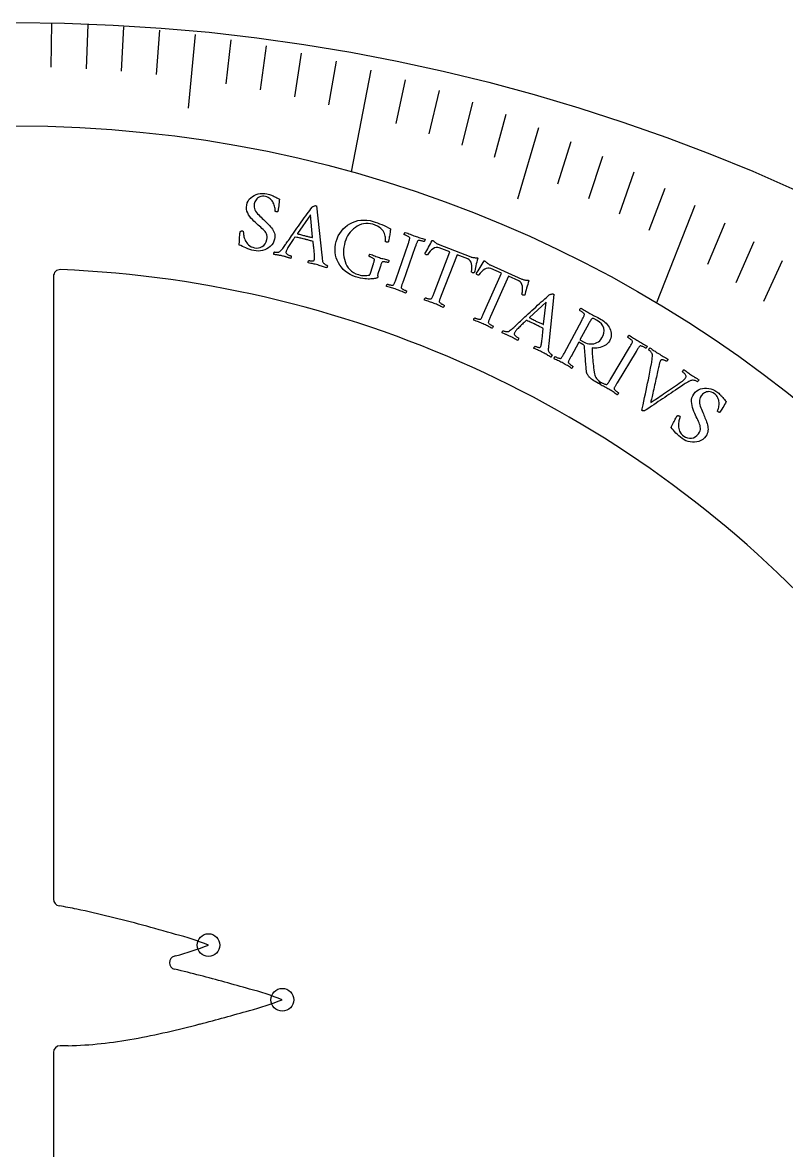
# Model space of a CAD drawing. Header units: millimetres. Extents: x -70 to 70, y -70 to 70.
# Drawn here: x 0.26 to 28.57, y 28.38 to 70.2 of the extents above; entities that cross this region are included whole.
import ezdxf

# ---------------------------------------------------------------- set-up
doc = ezdxf.new("R2010")
doc.units = ezdxf.units.MM
for name, color, linetype in [('CUT_INNER', 6, 'Continuous'), ('CUT_OUTER', 1, 'Continuous'), ('ENGRAVE', 7, 'Continuous'), ('ENGRAVE_FINE', 8, 'Continuous'), ('TEXT', 5, 'Continuous')]:
    doc.layers.add(name, color=color, linetype=linetype)

msp = doc.modelspace()

# ---------------------------------------------------------------- linework, layer by layer
at = {"layer": 'CUT_INNER'}
for points in [[(1.404, 60.79), (1.404, 37.692)], [(5.93, 35.593), (5.885, 35.58)], [(1.949, 32.258), (1.654, 32.257)], [(1.404, 32.007), (1.404, 23.491)]]:
    msp.add_lwpolyline(points, dxfattribs=at)
for centre, radius, start, end in [((1.654, 60.79), 0.25, 87.7148, 180), ((0, 20.061), 41.013, 356.6386, 87.6754), ((1.654, 37.692), 0.25, 180, 260.8143), ((-0.3, 25.552), 12.046, 77.686, 80.8571), ((-4.22, 5.871), 32.112, 76.1098, 78.3425), ((-9.865, -17.014), 55.684, 74.8281, 76.1238), ((-18.933, -50.757), 90.624, 74.07607, 74.87825), ((3.231, 26.052), 10.684, 68.4805, 75.3637), ((3.228, 45.939), 10.693, 284.6335, 291.5181), ((5.953, 35.34), 0.25, 105.7229, 256.6705), ((-1.32, 3.91), 32.01, 75.2367, 76.9729), ((-14.758, -47.678), 85.319, 74.06357, 75.33855), ((5.968, 24.025), 10.684, 68.4805, 75.3637), ((5.965, 43.912), 10.693, 284.6335, 291.5181), ((-13.504, 111.021), 80.566, 284.62272, 285.97299), ((-3.619, 73.1), 41.377, 282.8928, 284.6341), ((-0.162, 57.982), 25.869, 280.1397, 282.9009), ((1.654, 32.007), 0.25, 90.0443, 180), ((1.58, 46.757), 14.504, 271.4612, 276.2985), ((1.144, 50.681), 18.452, 276.3069, 280.1398)]:
    msp.add_arc(centre, radius, start, end, dxfattribs=at)
at = {"layer": 'CUT_OUTER'}
msp.add_circle((0, 0), 70.2, dxfattribs=at)
at = {"layer": 'ENGRAVE'}
for points in [[(13.168, 68.44), (12.441, 64.665)], [(25.185, 63.416), (23.753, 59.811)]]:
    msp.add_lwpolyline(points, dxfattribs=at)
for centre, radius in [((0, 20.06), 46.307), ((7.151, 35.991), 0.421), ((9.888, 33.964), 0.421)]:
    msp.add_circle(centre, radius, dxfattribs=at)
at = {"layer": 'ENGRAVE_FINE'}
for points in [[(1.337, 70.182), (1.305, 68.54)], [(2.672, 70.129), (2.61, 68.487)], [(4.005, 70.04), (3.911, 68.399)], [(5.335, 69.915), (5.21, 68.277)], [(6.659, 69.756), (6.399, 67.028)], [(7.978, 69.561), (7.79, 67.928)], [(9.289, 69.332), (9.07, 67.702)], [(10.592, 69.069), (10.342, 67.442)], [(11.885, 68.771), (11.604, 67.148)], [(14.439, 68.076), (14.097, 66.463)], [(15.697, 67.68), (15.324, 66.073)], [(16.941, 67.251), (16.538, 65.65)], [(18.171, 66.792), (17.737, 65.198)], [(19.384, 66.301), (18.611, 63.656)], [(20.581, 65.781), (20.087, 64.202)], [(21.761, 65.232), (21.237, 63.66)], [(22.922, 64.654), (22.368, 63.091)], [(24.063, 64.048), (23.48, 62.495)], [(26.286, 62.758), (25.643, 61.223)], [(27.365, 62.074), (26.693, 60.55)], [(28.422, 61.366), (27.721, 59.853)]]:
    msp.add_lwpolyline(points, dxfattribs=at)
at = {"layer": 'TEXT'}
for points in [[(9.314, 63.848), (9.363, 63.837), (9.407, 63.825), (9.447, 63.813), (9.482, 63.8), (9.514, 63.786), (9.547, 63.772), (9.581, 63.756), (9.614, 63.739), (9.649, 63.721), (9.689, 63.701), (9.733, 63.679), (9.78, 63.655), (9.776, 63.592), (9.77, 63.528), (9.764, 63.463), (9.755, 63.398), (9.747, 63.336), (9.739, 63.283), (9.732, 63.238), (9.727, 63.202), (9.725, 63.194), (9.719, 63.188), (9.711, 63.185), (9.698, 63.183), (9.685, 63.182), (9.673, 63.182), (9.663, 63.183), (9.654, 63.184), (9.643, 63.188), (9.634, 63.192), (9.627, 63.198), (9.621, 63.205), (9.623, 63.236), (9.622, 63.27), (9.618, 63.307), (9.612, 63.348), (9.602, 63.39), (9.589, 63.431), (9.573, 63.473), (9.554, 63.515), (9.531, 63.555), (9.505, 63.593), (9.475, 63.628), (9.441, 63.661), (9.404, 63.691), (9.363, 63.715), (9.317, 63.734), (9.268, 63.747), (9.205, 63.757), (9.147, 63.758), (9.095, 63.752), (9.049, 63.736), (9.007, 63.715), (8.971, 63.689), (8.939, 63.659), (8.912, 63.624), (8.889, 63.587), (8.871, 63.55), (8.857, 63.512), (8.847, 63.474), (8.839, 63.413), (8.841, 63.356), (8.851, 63.302), (8.872, 63.252), (8.899, 63.204), (8.931, 63.158), (8.968, 63.113), (9.011, 63.069), (9.055, 63.026), (9.1, 62.983), (9.144, 62.939), (9.189, 62.895), (9.223, 62.861), (9.26, 62.827), (9.298, 62.79), (9.337, 62.752), (9.377, 62.712), (9.416, 62.671), (9.453, 62.629), (9.489, 62.584), (9.523, 62.539), (9.551, 62.491), (9.575, 62.442), (9.594, 62.392), (9.607, 62.339), (9.613, 62.285), (9.611, 62.23), (9.602, 62.173), (9.577, 62.093), (9.542, 62.02), (9.497, 61.954), (9.441, 61.897), (9.377, 61.847), (9.308, 61.806), (9.235, 61.773), (9.156, 61.749), (9.075, 61.734), (8.993, 61.728), (8.912, 61.731), (8.83, 61.744), (8.754, 61.762), (8.68, 61.785), (8.608, 61.811), (8.539, 61.841), (8.472, 61.872), (8.409, 61.901), (8.349, 61.927), (8.293, 61.951), (8.293, 62), (8.294, 62.051), (8.296, 62.103), (8.299, 62.156), (8.302, 62.209), (8.306, 62.258), (8.309, 62.304), (8.313, 62.347), (8.317, 62.384), (8.32, 62.413), (8.322, 62.434), (8.325, 62.448), (8.334, 62.454), (8.345, 62.459), (8.356, 62.464), (8.367, 62.468), (8.378, 62.471), (8.39, 62.472), (8.401, 62.472), (8.412, 62.471), (8.425, 62.466), (8.434, 62.459), (8.44, 62.448), (8.442, 62.435), (8.443, 62.409), (8.446, 62.378), (8.451, 62.343), (8.457, 62.303), (8.466, 62.26), (8.479, 62.216), (8.495, 62.17), (8.514, 62.123), (8.537, 62.077), (8.566, 62.033), (8.599, 61.992), (8.638, 61.953), (8.682, 61.918), (8.734, 61.889), (8.793, 61.866), (8.859, 61.848), (8.932, 61.839), (9.003, 61.844), (9.072, 61.862), (9.139, 61.893), (9.2, 61.938), (9.249, 61.996), (9.287, 62.067), (9.313, 62.151), (9.323, 62.214), (9.324, 62.271), (9.316, 62.323), (9.299, 62.369), (9.275, 62.411), (9.246, 62.452), (9.212, 62.492), (9.173, 62.53), (9.13, 62.568), (9.086, 62.607), (9.04, 62.647), (8.993, 62.689), (8.94, 62.738), (8.887, 62.788), (8.833, 62.841), (8.778, 62.895), (8.726, 62.952), (8.679, 63.012), (8.638, 63.074), (8.603, 63.139), (8.576, 63.208), (8.562, 63.279), (8.559, 63.353), (8.569, 63.43), (8.59, 63.509), (8.622, 63.581), (8.664, 63.645), (8.717, 63.702), (8.777, 63.751), (8.843, 63.791), (8.915, 63.822), (8.992, 63.845), (9.072, 63.859), (9.152, 63.864), (9.233, 63.861), (9.314, 63.848)], [(10.006, 61.968), (10.009, 61.973), (10.018, 61.986), (10.034, 62.008), (10.055, 62.039), (10.082, 62.078), (10.112, 62.122), (10.148, 62.173), (10.187, 62.231), (10.23, 62.293), (10.276, 62.359), (10.325, 62.428), (10.376, 62.5), (10.429, 62.574), (10.483, 62.649), (10.537, 62.726), (10.592, 62.803), (10.647, 62.881), (10.701, 62.956), (10.754, 63.03), (10.806, 63.102), (10.857, 63.171), (10.904, 63.236), (10.948, 63.297), (10.99, 63.353), (11.001, 63.364), (11.017, 63.374), (11.037, 63.385), (11.061, 63.395), (11.086, 63.404), (11.106, 63.409), (11.123, 63.411), (11.137, 63.41), (11.14, 63.409), (11.142, 63.408), (11.144, 63.407), (11.145, 63.406), (11.145, 63.405), (11.147, 63.403), (11.149, 63.401), (11.152, 63.399), (11.352, 61.58), (11.361, 61.49), (11.367, 61.423), (11.372, 61.379), (11.375, 61.357), (11.38, 61.337), (11.389, 61.318), (11.402, 61.299), (11.419, 61.28), (11.439, 61.262), (11.458, 61.246), (11.479, 61.231), (11.499, 61.218), (11.519, 61.208), (11.534, 61.2), (11.546, 61.194), (11.554, 61.191), (11.557, 61.181), (11.557, 61.169), (11.555, 61.155), (11.55, 61.14), (11.544, 61.126), (11.539, 61.114), (11.535, 61.107), (11.532, 61.102), (11.489, 61.118), (11.449, 61.132), (11.41, 61.146), (11.374, 61.158), (11.337, 61.171), (11.296, 61.184), (11.252, 61.197), (11.204, 61.21), (11.153, 61.224), (11.107, 61.235), (11.065, 61.245), (11.027, 61.253), (10.989, 61.26), (10.947, 61.269), (10.9, 61.278), (10.848, 61.288), (10.845, 61.297), (10.844, 61.308), (10.845, 61.321), (10.849, 61.336), (10.854, 61.35), (10.86, 61.361), (10.867, 61.37), (10.874, 61.376), (10.891, 61.373), (10.911, 61.37), (10.936, 61.367), (10.965, 61.364), (10.994, 61.363), (11.018, 61.364), (11.038, 61.367), (11.054, 61.373), (11.062, 61.379), (11.068, 61.387), (11.074, 61.399), (11.078, 61.413), (11.082, 61.431), (11.084, 61.453), (11.084, 61.481), (11.084, 61.515), (11.082, 61.553), (11.08, 61.594), (11.077, 61.637), (11.073, 61.682), (11.068, 61.729), (11.064, 61.775), (11.059, 61.82), (11.054, 61.865), (11.049, 61.907), (11.044, 61.946), (11.04, 61.981), (11.037, 62.012), (11.034, 62.037), (11.031, 62.055), (11.03, 62.066), (11.03, 62.069), (11.029, 62.07), (11.028, 62.071), (11.027, 62.074), (11.025, 62.077), (11.023, 62.081), (11.02, 62.084), (11.017, 62.086), (11.014, 62.087), (10.989, 62.095), (10.961, 62.103), (10.931, 62.112), (10.897, 62.121), (10.863, 62.13), (10.829, 62.138), (10.797, 62.146), (10.767, 62.154), (10.759, 62.156), (10.751, 62.158), (10.743, 62.16), (10.735, 62.162), (10.727, 62.164), (10.72, 62.166), (10.713, 62.168), (10.706, 62.17), (10.66, 62.181), (10.618, 62.192), (10.579, 62.201), (10.543, 62.209), (10.507, 62.217), (10.466, 62.225), (10.42, 62.234), (10.369, 62.244), (10.367, 62.244), (10.365, 62.244), (10.362, 62.243), (10.358, 62.241), (10.355, 62.24), (10.353, 62.239), (10.351, 62.238), (10.351, 62.238), (10.348, 62.235), (10.341, 62.224), (10.329, 62.206), (10.311, 62.181), (10.291, 62.15), (10.268, 62.117), (10.244, 62.082), (10.217, 62.044), (10.191, 62.005), (10.165, 61.967), (10.142, 61.93), (10.119, 61.894), (10.097, 61.859), (10.078, 61.827), (10.063, 61.797), (10.05, 61.769), (10.041, 61.745), (10.033, 61.722), (10.027, 61.703), (10.022, 61.685), (10.021, 61.668), (10.027, 61.651), (10.039, 61.634), (10.057, 61.618), (10.079, 61.603), (10.103, 61.589), (10.126, 61.577), (10.151, 61.567), (10.174, 61.558), (10.192, 61.551), (10.205, 61.547), (10.214, 61.544), (10.216, 61.539), (10.216, 61.53), (10.216, 61.518), (10.213, 61.502), (10.211, 61.487), (10.207, 61.473), (10.203, 61.462), (10.198, 61.454), (10.17, 61.463), (10.144, 61.471), (10.12, 61.478), (10.098, 61.485), (10.077, 61.492), (10.057, 61.499), (10.036, 61.505), (10.015, 61.512), (9.992, 61.519), (9.967, 61.526), (9.937, 61.534), (9.905, 61.542), (9.871, 61.55), (9.841, 61.556), (9.813, 61.562), (9.788, 61.566), (9.764, 61.57), (9.74, 61.574), (9.716, 61.578), (9.692, 61.582), (9.666, 61.587), (9.638, 61.591), (9.606, 61.597), (9.571, 61.603), (9.569, 61.609), (9.569, 61.618), (9.571, 61.63), (9.574, 61.645), (9.578, 61.66), (9.582, 61.673), (9.587, 61.684), (9.592, 61.693), (9.608, 61.69), (9.631, 61.688), (9.658, 61.686), (9.691, 61.685), (9.724, 61.686), (9.752, 61.69), (9.774, 61.698), (9.792, 61.71), (9.822, 61.736), (9.85, 61.764), (9.878, 61.794), (9.904, 61.826), (9.929, 61.86), (9.955, 61.895), (9.981, 61.931), (10.006, 61.968)], [(10.927, 63.065), (10.451, 62.382), (10.451, 62.382), (10.451, 62.38), (10.451, 62.378), (10.451, 62.375), (10.451, 62.372), (10.451, 62.37), (10.453, 62.368), (10.454, 62.368), (10.486, 62.358), (10.52, 62.348), (10.558, 62.338), (10.598, 62.327), (10.638, 62.316), (10.674, 62.306), (10.706, 62.298), (10.734, 62.291), (10.77, 62.282), (10.804, 62.274), (10.836, 62.267), (10.867, 62.26), (10.898, 62.254), (10.93, 62.247), (10.963, 62.24), (10.998, 62.233), (11.001, 62.233), (11.003, 62.234), (11.006, 62.236), (11.008, 62.239), (11.009, 62.242), (11.011, 62.245), (11.011, 62.246), (11.011, 62.246)], [(13.241, 61.182), (13.242, 61.186), (13.244, 61.191), (13.245, 61.196), (13.247, 61.2), (13.248, 61.205), (13.25, 61.21), (13.251, 61.214), (13.253, 61.219), (13.262, 61.248), (13.27, 61.276), (13.278, 61.302), (13.286, 61.327), (13.292, 61.35), (13.296, 61.372), (13.299, 61.392), (13.3, 61.41), (13.299, 61.42), (13.292, 61.431), (13.279, 61.443), (13.261, 61.455), (13.24, 61.467), (13.218, 61.479), (13.195, 61.49), (13.172, 61.501), (13.15, 61.51), (13.132, 61.517), (13.117, 61.523), (13.106, 61.527), (13.104, 61.535), (13.104, 61.546), (13.106, 61.559), (13.109, 61.574), (13.114, 61.588), (13.12, 61.6), (13.126, 61.608), (13.134, 61.614), (13.18, 61.597), (13.225, 61.581), (13.27, 61.564), (13.313, 61.547), (13.356, 61.53), (13.399, 61.514), (13.443, 61.498), (13.487, 61.484), (13.531, 61.469), (13.575, 61.456), (13.618, 61.445), (13.659, 61.434), (13.701, 61.423), (13.744, 61.412), (13.789, 61.399), (13.836, 61.386), (13.839, 61.376), (13.839, 61.365), (13.837, 61.353), (13.832, 61.339), (13.826, 61.325), (13.82, 61.313), (13.813, 61.305), (13.807, 61.299), (13.796, 61.302), (13.781, 61.306), (13.762, 61.311), (13.74, 61.316), (13.716, 61.321), (13.692, 61.325), (13.67, 61.328), (13.647, 61.329), (13.627, 61.33), (13.611, 61.327), (13.599, 61.322), (13.591, 61.315), (13.579, 61.297), (13.567, 61.276), (13.556, 61.251), (13.545, 61.224), (13.534, 61.194), (13.524, 61.163), (13.513, 61.13), (13.502, 61.097), (13.431, 60.883), (13.424, 60.859), (13.421, 60.838), (13.42, 60.819), (13.422, 60.803), (13.425, 60.788), (13.425, 60.774), (13.424, 60.761), (13.421, 60.748), (13.418, 60.742), (13.415, 60.737), (13.41, 60.733), (13.405, 60.729), (13.396, 60.726), (13.383, 60.722), (13.366, 60.719), (13.345, 60.715), (13.306, 60.708), (13.264, 60.702), (13.22, 60.697), (13.173, 60.692), (13.122, 60.688), (13.066, 60.688), (13.006, 60.691), (12.941, 60.697), (12.869, 60.708), (12.789, 60.725), (12.701, 60.747), (12.605, 60.775), (12.498, 60.814), (12.399, 60.861), (12.307, 60.916), (12.222, 60.979), (12.145, 61.049), (12.077, 61.125), (12.017, 61.206), (11.965, 61.293), (11.922, 61.384), (11.888, 61.478), (11.863, 61.575), (11.848, 61.674), (11.841, 61.775), (11.845, 61.877), (11.859, 61.979), (11.883, 62.081), (11.918, 62.186), (11.962, 62.286), (12.015, 62.379), (12.076, 62.466), (12.146, 62.546), (12.222, 62.618), (12.305, 62.683), (12.394, 62.74), (12.489, 62.788), (12.588, 62.826), (12.692, 62.854), (12.8, 62.871), (12.911, 62.878), (13.024, 62.872), (13.138, 62.854), (13.254, 62.824), (13.332, 62.799), (13.411, 62.771), (13.492, 62.741), (13.574, 62.709), (13.657, 62.675), (13.739, 62.636), (13.82, 62.594), (13.901, 62.549), (13.9, 62.545), (13.899, 62.532), (13.896, 62.511), (13.891, 62.482), (13.886, 62.447), (13.88, 62.409), (13.874, 62.368), (13.867, 62.325), (13.859, 62.281), (13.852, 62.239), (13.845, 62.199), (13.839, 62.161), (13.834, 62.128), (13.829, 62.103), (13.826, 62.085), (13.823, 62.075), (13.821, 62.069), (13.816, 62.064), (13.808, 62.06), (13.796, 62.057), (13.783, 62.055), (13.77, 62.055), (13.757, 62.057), (13.745, 62.06), (13.734, 62.064), (13.725, 62.069), (13.716, 62.075), (13.709, 62.082), (13.711, 62.102), (13.713, 62.129), (13.714, 62.16), (13.714, 62.197), (13.711, 62.238), (13.704, 62.281), (13.692, 62.327), (13.676, 62.375), (13.653, 62.423), (13.623, 62.471), (13.584, 62.519), (13.537, 62.565), (13.48, 62.609), (13.412, 62.65), (13.331, 62.686), (13.239, 62.719), (13.152, 62.74), (13.067, 62.751), (12.982, 62.751), (12.899, 62.739), (12.818, 62.718), (12.74, 62.689), (12.665, 62.651), (12.594, 62.605), (12.527, 62.552), (12.464, 62.494), (12.407, 62.431), (12.355, 62.362), (12.309, 62.289), (12.269, 62.214), (12.236, 62.137), (12.21, 62.058), (12.187, 61.968), (12.17, 61.877), (12.16, 61.785), (12.156, 61.692), (12.159, 61.6), (12.169, 61.51), (12.187, 61.422), (12.212, 61.337), (12.244, 61.255), (12.285, 61.179), (12.334, 61.107), (12.391, 61.041), (12.457, 60.981), (12.532, 60.93), (12.616, 60.887), (12.71, 60.852), (12.768, 60.837), (12.823, 60.826), (12.877, 60.82), (12.929, 60.82), (12.978, 60.822), (13.024, 60.826), (13.068, 60.83), (13.109, 60.836), (13.117, 60.837), (13.123, 60.84), (13.128, 60.843), (13.131, 60.848), (13.134, 60.853), (13.136, 60.859), (13.139, 60.866), (13.141, 60.874)], [(14.806, 62.28), (14.852, 62.264), (14.898, 62.249), (14.943, 62.235), (14.988, 62.221), (15.033, 62.208), (15.079, 62.194), (15.126, 62.179), (15.174, 62.163), (15.177, 62.154), (15.177, 62.143), (15.175, 62.13), (15.169, 62.116), (15.163, 62.102), (15.156, 62.091), (15.15, 62.083), (15.143, 62.077), (15.131, 62.081), (15.115, 62.086), (15.095, 62.091), (15.071, 62.098), (15.045, 62.104), (15.02, 62.11), (14.995, 62.114), (14.971, 62.118), (14.949, 62.12), (14.932, 62.119), (14.919, 62.115), (14.91, 62.108), (14.9, 62.093), (14.89, 62.075), (14.88, 62.055), (14.871, 62.032), (14.861, 62.007), (14.851, 61.981), (14.841, 61.953), (14.831, 61.925), (14.829, 61.92), (14.828, 61.916), (14.826, 61.911), (14.824, 61.906), (14.823, 61.902), (14.821, 61.897), (14.819, 61.892), (14.818, 61.888), (14.362, 60.602), (14.361, 60.598), (14.359, 60.593), (14.357, 60.588), (14.356, 60.584), (14.354, 60.579), (14.353, 60.575), (14.351, 60.57), (14.349, 60.565), (14.339, 60.537), (14.33, 60.509), (14.321, 60.483), (14.313, 60.458), (14.306, 60.435), (14.301, 60.414), (14.298, 60.394), (14.296, 60.376), (14.299, 60.367), (14.306, 60.356), (14.318, 60.344), (14.335, 60.331), (14.355, 60.318), (14.375, 60.305), (14.397, 60.293), (14.42, 60.281), (14.442, 60.271), (14.46, 60.263), (14.474, 60.257), (14.485, 60.253), (14.487, 60.244), (14.486, 60.233), (14.484, 60.221), (14.48, 60.206), (14.475, 60.192), (14.469, 60.18), (14.462, 60.172), (14.454, 60.167), (14.41, 60.186), (14.367, 60.204), (14.325, 60.222), (14.284, 60.24), (14.242, 60.257), (14.2, 60.273), (14.157, 60.289), (14.114, 60.305), (14.071, 60.32), (14.027, 60.334), (13.983, 60.348), (13.938, 60.361), (13.893, 60.374), (13.847, 60.387), (13.801, 60.399), (13.755, 60.412), (13.752, 60.421), (13.752, 60.432), (13.754, 60.445), (13.759, 60.459), (13.765, 60.473), (13.771, 60.484), (13.778, 60.493), (13.784, 60.499), (13.795, 60.495), (13.811, 60.491), (13.83, 60.486), (13.853, 60.48), (13.878, 60.475), (13.903, 60.47), (13.928, 60.467), (13.952, 60.465), (13.974, 60.465), (13.991, 60.467), (14.002, 60.471), (14.009, 60.477), (14.021, 60.495), (14.033, 60.516), (14.045, 60.54), (14.056, 60.568), (14.067, 60.597), (14.078, 60.628), (14.09, 60.66), (14.102, 60.694), (14.549, 61.982), (14.56, 62.016), (14.571, 62.048), (14.582, 62.08), (14.592, 62.111), (14.6, 62.14), (14.606, 62.167), (14.61, 62.191), (14.611, 62.213), (14.61, 62.223), (14.603, 62.234), (14.59, 62.246), (14.571, 62.258), (14.549, 62.27), (14.527, 62.283), (14.503, 62.294), (14.479, 62.306), (14.456, 62.316), (14.437, 62.324), (14.421, 62.33), (14.41, 62.334), (14.408, 62.343), (14.408, 62.354), (14.41, 62.367), (14.414, 62.381), (14.418, 62.396), (14.424, 62.407), (14.431, 62.415), (14.439, 62.421), (14.487, 62.403), (14.534, 62.385), (14.58, 62.367), (14.626, 62.348), (14.671, 62.33), (14.716, 62.313), (14.761, 62.296), (14.806, 62.28)], [(16.874, 61.511), (16.894, 61.504), (16.918, 61.498), (16.946, 61.492), (16.977, 61.487), (17.008, 61.483), (17.035, 61.48), (17.057, 61.478), (17.076, 61.478), (17.09, 61.479), (17.101, 61.478), (17.109, 61.477), (17.115, 61.476), (17.12, 61.474), (17.125, 61.47), (17.13, 61.466), (17.135, 61.461), (17.115, 61.39), (17.096, 61.32), (17.078, 61.251), (17.062, 61.183), (17.046, 61.116), (17.031, 61.05), (17.018, 60.984), (17.005, 60.92), (17, 60.918), (16.994, 60.916), (16.986, 60.915), (16.977, 60.914), (16.967, 60.913), (16.958, 60.915), (16.948, 60.918), (16.938, 60.923), (16.922, 60.93), (16.911, 60.938), (16.904, 60.947), (16.901, 60.956), (16.913, 61.037), (16.918, 61.114), (16.915, 61.187), (16.904, 61.255), (16.884, 61.316), (16.853, 61.366), (16.811, 61.406), (16.759, 61.435), (16.37, 61.59), (15.773, 60.075), (15.76, 60.042), (15.748, 60.01), (15.736, 59.979), (15.725, 59.949), (15.716, 59.921), (15.709, 59.895), (15.704, 59.871), (15.701, 59.85), (15.704, 59.84), (15.711, 59.829), (15.722, 59.817), (15.739, 59.803), (15.758, 59.789), (15.778, 59.776), (15.799, 59.763), (15.821, 59.752), (15.841, 59.741), (15.859, 59.732), (15.873, 59.726), (15.883, 59.721), (15.884, 59.712), (15.884, 59.702), (15.881, 59.689), (15.877, 59.674), (15.871, 59.66), (15.865, 59.649), (15.857, 59.641), (15.849, 59.636), (15.806, 59.657), (15.764, 59.677), (15.722, 59.696), (15.681, 59.715), (15.64, 59.734), (15.599, 59.752), (15.557, 59.769), (15.514, 59.786), (15.471, 59.803), (15.428, 59.818), (15.385, 59.834), (15.34, 59.848), (15.296, 59.863), (15.25, 59.877), (15.205, 59.892), (15.159, 59.906), (15.156, 59.915), (15.156, 59.926), (15.159, 59.938), (15.164, 59.953), (15.171, 59.966), (15.178, 59.977), (15.184, 59.986), (15.191, 59.991), (15.202, 59.987), (15.217, 59.983), (15.236, 59.977), (15.259, 59.971), (15.284, 59.964), (15.309, 59.959), (15.334, 59.955), (15.358, 59.952), (15.38, 59.951), (15.396, 59.952), (15.408, 59.956), (15.415, 59.962), (15.428, 59.979), (15.441, 60), (15.453, 60.024), (15.465, 60.051), (15.477, 60.08), (15.49, 60.111), (15.502, 60.142), (15.515, 60.175), (16.103, 61.694), (15.705, 61.846), (15.647, 61.86), (15.59, 61.859), (15.533, 61.843), (15.477, 61.812), (15.422, 61.77), (15.37, 61.718), (15.321, 61.659), (15.274, 61.591), (15.265, 61.587), (15.254, 61.585), (15.24, 61.587), (15.224, 61.592), (15.213, 61.595), (15.204, 61.599), (15.196, 61.605), (15.19, 61.611), (15.185, 61.618), (15.181, 61.624), (15.178, 61.63), (15.175, 61.634), (15.21, 61.69), (15.243, 61.748), (15.277, 61.806), (15.31, 61.867), (15.344, 61.928), (15.377, 61.991), (15.41, 62.056), (15.443, 62.121), (15.452, 62.12), (15.462, 62.118), (15.472, 62.114), (15.482, 62.109), (15.492, 62.102), (15.5, 62.096), (15.507, 62.09), (15.513, 62.085), (15.526, 62.073), (15.543, 62.059), (15.562, 62.045), (15.584, 62.029), (15.607, 62.013), (15.629, 62), (15.65, 61.99), (15.669, 61.981)], [(18.77, 60.688), (18.79, 60.68), (18.814, 60.672), (18.841, 60.665), (18.872, 60.659), (18.903, 60.653), (18.929, 60.649), (18.952, 60.646), (18.971, 60.645), (18.984, 60.645), (18.995, 60.644), (19.004, 60.643), (19.01, 60.641), (19.014, 60.639), (19.019, 60.635), (19.024, 60.631), (19.029, 60.625), (19.005, 60.556), (18.983, 60.486), (18.962, 60.419), (18.943, 60.351), (18.924, 60.285), (18.906, 60.219), (18.89, 60.155), (18.874, 60.091), (18.869, 60.089), (18.862, 60.088), (18.855, 60.087), (18.846, 60.086), (18.836, 60.086), (18.826, 60.088), (18.817, 60.092), (18.807, 60.097), (18.792, 60.105), (18.781, 60.114), (18.774, 60.123), (18.771, 60.132), (18.787, 60.212), (18.796, 60.289), (18.796, 60.362), (18.788, 60.431), (18.771, 60.492), (18.742, 60.544), (18.703, 60.585), (18.651, 60.617), (18.27, 60.79), (17.604, 59.304), (17.59, 59.271), (17.576, 59.24), (17.563, 59.21), (17.55, 59.181), (17.54, 59.153), (17.531, 59.127), (17.526, 59.104), (17.522, 59.082), (17.524, 59.073), (17.531, 59.061), (17.542, 59.048), (17.557, 59.034), (17.576, 59.019), (17.595, 59.005), (17.616, 58.991), (17.637, 58.978), (17.657, 58.967), (17.674, 58.958), (17.688, 58.95), (17.698, 58.945), (17.699, 58.936), (17.698, 58.926), (17.694, 58.913), (17.689, 58.899), (17.683, 58.885), (17.676, 58.874), (17.668, 58.867), (17.66, 58.862), (17.618, 58.885), (17.576, 58.907), (17.536, 58.928), (17.496, 58.949), (17.456, 58.969), (17.415, 58.989), (17.374, 59.008), (17.332, 59.028), (17.29, 59.046), (17.248, 59.063), (17.205, 59.081), (17.162, 59.097), (17.117, 59.114), (17.073, 59.13), (17.028, 59.147), (16.983, 59.163), (16.981, 59.172), (16.981, 59.183), (16.985, 59.196), (16.991, 59.21), (16.998, 59.223), (17.005, 59.234), (17.012, 59.242), (17.019, 59.247), (17.03, 59.243), (17.045, 59.237), (17.064, 59.231), (17.086, 59.223), (17.111, 59.216), (17.135, 59.209), (17.16, 59.204), (17.184, 59.2), (17.205, 59.198), (17.222, 59.199), (17.234, 59.202), (17.241, 59.207), (17.255, 59.224), (17.269, 59.244), (17.282, 59.267), (17.296, 59.294), (17.309, 59.323), (17.323, 59.352), (17.337, 59.384), (17.351, 59.416), (18.008, 60.906), (17.618, 61.076), (17.561, 61.093), (17.503, 61.095), (17.446, 61.081), (17.389, 61.053), (17.332, 61.013), (17.278, 60.964), (17.226, 60.907), (17.175, 60.841), (17.166, 60.837), (17.155, 60.837), (17.142, 60.839), (17.126, 60.844), (17.115, 60.848), (17.106, 60.853), (17.099, 60.858), (17.093, 60.865), (17.088, 60.872), (17.084, 60.879), (17.081, 60.884), (17.079, 60.889), (17.116, 60.943), (17.152, 60.999), (17.189, 61.056), (17.225, 61.115), (17.261, 61.175), (17.297, 61.236), (17.333, 61.299), (17.369, 61.363), (17.378, 61.362), (17.388, 61.359), (17.398, 61.355), (17.407, 61.349), (17.417, 61.342), (17.425, 61.336), (17.432, 61.329), (17.437, 61.324), (17.45, 61.311), (17.466, 61.297), (17.485, 61.281), (17.506, 61.264), (17.528, 61.248), (17.549, 61.234), (17.57, 61.222), (17.589, 61.213)], [(18.534, 58.956), (18.538, 58.96), (18.549, 58.971), (18.569, 58.99), (18.596, 59.016), (18.63, 59.048), (18.669, 59.085), (18.715, 59.128), (18.765, 59.176), (18.82, 59.228), (18.879, 59.282), (18.941, 59.339), (19.006, 59.399), (19.074, 59.461), (19.142, 59.523), (19.211, 59.587), (19.281, 59.651), (19.351, 59.715), (19.42, 59.778), (19.487, 59.839), (19.553, 59.898), (19.616, 59.956), (19.676, 60.009), (19.732, 60.059), (19.784, 60.105), (19.798, 60.114), (19.816, 60.121), (19.838, 60.127), (19.863, 60.132), (19.889, 60.135), (19.91, 60.136), (19.927, 60.134), (19.94, 60.13), (19.943, 60.129), (19.945, 60.127), (19.946, 60.126), (19.947, 60.125), (19.948, 60.124), (19.949, 60.122), (19.95, 60.12), (19.952, 60.117), (19.769, 58.296), (19.758, 58.206), (19.751, 58.139), (19.746, 58.095), (19.744, 58.072), (19.745, 58.053), (19.75, 58.032), (19.759, 58.01), (19.772, 57.988), (19.787, 57.967), (19.803, 57.947), (19.82, 57.928), (19.837, 57.911), (19.854, 57.897), (19.867, 57.886), (19.878, 57.878), (19.885, 57.874), (19.886, 57.863), (19.883, 57.851), (19.878, 57.838), (19.87, 57.824), (19.861, 57.811), (19.854, 57.801), (19.849, 57.795), (19.845, 57.791), (19.806, 57.815), (19.77, 57.838), (19.735, 57.859), (19.702, 57.879), (19.669, 57.899), (19.631, 57.92), (19.591, 57.942), (19.547, 57.965), (19.5, 57.989), (19.457, 58.01), (19.418, 58.028), (19.383, 58.044), (19.347, 58.059), (19.307, 58.076), (19.263, 58.095), (19.215, 58.116), (19.213, 58.125), (19.215, 58.136), (19.219, 58.148), (19.226, 58.162), (19.234, 58.175), (19.242, 58.185), (19.25, 58.192), (19.259, 58.196), (19.274, 58.189), (19.294, 58.182), (19.317, 58.174), (19.345, 58.166), (19.373, 58.158), (19.397, 58.154), (19.418, 58.153), (19.434, 58.155), (19.442, 58.16), (19.451, 58.167), (19.459, 58.177), (19.466, 58.19), (19.473, 58.206), (19.48, 58.228), (19.486, 58.255), (19.493, 58.288), (19.499, 58.326), (19.506, 58.366), (19.511, 58.409), (19.517, 58.454), (19.522, 58.501), (19.527, 58.547), (19.532, 58.592), (19.537, 58.637), (19.541, 58.679), (19.544, 58.718), (19.547, 58.753), (19.55, 58.784), (19.552, 58.809), (19.554, 58.827), (19.555, 58.838), (19.555, 58.842), (19.555, 58.842), (19.555, 58.844), (19.554, 58.846), (19.553, 58.85), (19.551, 58.854), (19.549, 58.858), (19.547, 58.86), (19.544, 58.862), (19.521, 58.875), (19.496, 58.889), (19.468, 58.904), (19.437, 58.919), (19.405, 58.935), (19.374, 58.951), (19.345, 58.965), (19.316, 58.98), (19.309, 58.983), (19.301, 58.987), (19.294, 58.991), (19.287, 58.994), (19.279, 58.998), (19.273, 59.001), (19.266, 59.004), (19.26, 59.007), (19.218, 59.028), (19.178, 59.047), (19.142, 59.065), (19.109, 59.08), (19.075, 59.095), (19.037, 59.112), (18.994, 59.13), (18.946, 59.15), (18.944, 59.151), (18.942, 59.151), (18.939, 59.151), (18.935, 59.15), (18.931, 59.149), (18.929, 59.149), (18.927, 59.149), (18.927, 59.148), (18.924, 59.145), (18.914, 59.136), (18.898, 59.121), (18.876, 59.1), (18.85, 59.075), (18.821, 59.048), (18.79, 59.018), (18.756, 58.986), (18.722, 58.953), (18.689, 58.922), (18.658, 58.891), (18.628, 58.86), (18.599, 58.831), (18.574, 58.803), (18.553, 58.777), (18.535, 58.753), (18.521, 58.73), (18.508, 58.71), (18.498, 58.692), (18.49, 58.677), (18.485, 58.66), (18.487, 58.642), (18.495, 58.623), (18.51, 58.603), (18.529, 58.584), (18.549, 58.565), (18.569, 58.549), (18.591, 58.533), (18.612, 58.52), (18.628, 58.51), (18.64, 58.503), (18.648, 58.499), (18.649, 58.493), (18.647, 58.484), (18.644, 58.472), (18.639, 58.458), (18.633, 58.443), (18.627, 58.43), (18.62, 58.421), (18.614, 58.413), (18.588, 58.428), (18.564, 58.441), (18.542, 58.454), (18.523, 58.465), (18.504, 58.476), (18.485, 58.487), (18.466, 58.498), (18.447, 58.509), (18.426, 58.52), (18.403, 58.533), (18.375, 58.546), (18.345, 58.561), (18.314, 58.575), (18.286, 58.588), (18.26, 58.599), (18.236, 58.609), (18.213, 58.618), (18.191, 58.627), (18.168, 58.636), (18.146, 58.645), (18.122, 58.654), (18.095, 58.665), (18.065, 58.677), (18.032, 58.691), (18.032, 58.696), (18.033, 58.705), (18.037, 58.716), (18.043, 58.73), (18.05, 58.745), (18.057, 58.757), (18.064, 58.766), (18.071, 58.773), (18.087, 58.767), (18.108, 58.76), (18.134, 58.753), (18.166, 58.745), (18.198, 58.739), (18.227, 58.738), (18.25, 58.741), (18.27, 58.749), (18.305, 58.768), (18.338, 58.789), (18.372, 58.813), (18.404, 58.839), (18.436, 58.867), (18.468, 58.896), (18.501, 58.926), (18.534, 58.956)], [(19.663, 59.837), (19.055, 59.268), (19.055, 59.268), (19.054, 59.267), (19.054, 59.265), (19.053, 59.262), (19.053, 59.259), (19.053, 59.256), (19.054, 59.255), (19.055, 59.254), (19.084, 59.238), (19.115, 59.221), (19.15, 59.203), (19.187, 59.184), (19.224, 59.165), (19.257, 59.148), (19.287, 59.133), (19.312, 59.12), (19.346, 59.104), (19.377, 59.089), (19.407, 59.075), (19.436, 59.062), (19.465, 59.05), (19.495, 59.037), (19.526, 59.023), (19.558, 59.008), (19.561, 59.008), (19.564, 59.008), (19.567, 59.009), (19.57, 59.012), (19.572, 59.015), (19.573, 59.017), (19.574, 59.018), (19.575, 59.019)], [(21.705, 59.191), (21.753, 59.162), (21.8, 59.128), (21.845, 59.09), (21.889, 59.047), (21.929, 59.002), (21.966, 58.953), (21.998, 58.902), (22.027, 58.849), (22.05, 58.794), (22.067, 58.738), (22.077, 58.68), (22.081, 58.621), (22.077, 58.561), (22.065, 58.502), (22.043, 58.442), (22.014, 58.382), (21.982, 58.335), (21.943, 58.293), (21.898, 58.255), (21.846, 58.222), (21.79, 58.194), (21.732, 58.17), (21.671, 58.152), (21.608, 58.139), (21.545, 58.131), (21.484, 58.129), (21.425, 58.132), (21.368, 58.14), (21.371, 58.059), (21.375, 57.981), (21.379, 57.906), (21.384, 57.834), (21.39, 57.763), (21.396, 57.692), (21.403, 57.621), (21.411, 57.55), (21.419, 57.476), (21.428, 57.399), (21.437, 57.318), (21.447, 57.233), (21.456, 57.178), (21.468, 57.128), (21.485, 57.082), (21.506, 57.04), (21.532, 57.001), (21.566, 56.962), (21.608, 56.924), (21.657, 56.887), (21.658, 56.878), (21.655, 56.867), (21.648, 56.855), (21.638, 56.842), (21.627, 56.829), (21.619, 56.82), (21.613, 56.813), (21.608, 56.81), (21.544, 56.849), (21.485, 56.885), (21.433, 56.92), (21.387, 56.952), (21.348, 56.982), (21.315, 57.008), (21.288, 57.032), (21.268, 57.053), (21.257, 57.068), (21.243, 57.087), (21.228, 57.108), (21.21, 57.133), (21.194, 57.162), (21.18, 57.195), (21.169, 57.233), (21.162, 57.276), (21.159, 57.296), (21.157, 57.323), (21.153, 57.358), (21.149, 57.399), (21.145, 57.447), (21.141, 57.5), (21.137, 57.557), (21.132, 57.62), (21.127, 57.685), (21.122, 57.753), (21.116, 57.823), (21.111, 57.896), (21.105, 57.969), (21.099, 58.041), (21.094, 58.112), (21.09, 58.182), (21.084, 58.205), (21.071, 58.227), (21.05, 58.246), (21.022, 58.265), (20.874, 58.345), (20.59, 57.823), (20.587, 57.819), (20.585, 57.814), (20.582, 57.81), (20.58, 57.806), (20.578, 57.801), (20.575, 57.797), (20.573, 57.793), (20.571, 57.788), (20.556, 57.762), (20.543, 57.736), (20.53, 57.712), (20.518, 57.688), (20.508, 57.667), (20.499, 57.646), (20.493, 57.627), (20.488, 57.61), (20.489, 57.6), (20.495, 57.589), (20.505, 57.575), (20.519, 57.559), (20.537, 57.543), (20.555, 57.527), (20.575, 57.512), (20.596, 57.497), (20.616, 57.483), (20.632, 57.473), (20.646, 57.464), (20.656, 57.458), (20.656, 57.449), (20.654, 57.439), (20.65, 57.427), (20.643, 57.413), (20.636, 57.4), (20.628, 57.389), (20.62, 57.382), (20.611, 57.378), (20.571, 57.404), (20.531, 57.429), (20.492, 57.454), (20.454, 57.477), (20.416, 57.501), (20.377, 57.524), (20.337, 57.546), (20.297, 57.569), (20.257, 57.59), (20.216, 57.611), (20.175, 57.631), (20.133, 57.651), (20.09, 57.671), (20.047, 57.691), (20.003, 57.711), (19.959, 57.731), (19.958, 57.74), (19.959, 57.751), (19.964, 57.763), (19.971, 57.777), (19.979, 57.789), (19.987, 57.8), (19.995, 57.807), (20.002, 57.812), (20.013, 57.807), (20.027, 57.8), (20.045, 57.792), (20.067, 57.783), (20.091, 57.773), (20.115, 57.765), (20.139, 57.758), (20.163, 57.752), (20.184, 57.748), (20.201, 57.748), (20.213, 57.75), (20.221, 57.755), (20.236, 57.77), (20.251, 57.789), (20.266, 57.812), (20.282, 57.837), (20.297, 57.865), (20.313, 57.893), (20.33, 57.923), (20.346, 57.954), (20.988, 59.157), (21.005, 59.189), (21.021, 59.219), (21.037, 59.249), (21.051, 59.278), (21.064, 59.305), (21.074, 59.331), (21.082, 59.354), (21.087, 59.376), (21.087, 59.386), (21.082, 59.398), (21.071, 59.411), (21.054, 59.426), (21.035, 59.442), (21.015, 59.457), (20.994, 59.472), (20.972, 59.487), (20.952, 59.5), (20.934, 59.511), (20.921, 59.519), (20.91, 59.525), (20.91, 59.534), (20.911, 59.545), (20.915, 59.557), (20.921, 59.571), (20.928, 59.585), (20.936, 59.595), (20.944, 59.602), (20.953, 59.606), (20.997, 59.581), (21.04, 59.556), (21.082, 59.531), (21.124, 59.506), (21.165, 59.481), (21.207, 59.457), (21.248, 59.434), (21.29, 59.411), (21.334, 59.388), (21.38, 59.363), (21.427, 59.338), (21.477, 59.313), (21.529, 59.286), (21.585, 59.257), (21.643, 59.225), (21.705, 59.191)], [(21.735, 58.507), (21.778, 58.598), (21.803, 58.687), (21.812, 58.776), (21.803, 58.863), (21.772, 58.948), (21.716, 59.027), (21.635, 59.101), (21.528, 59.17), (21.512, 59.178), (21.494, 59.187), (21.471, 59.199), (21.445, 59.211), (21.419, 59.222), (21.397, 59.228), (21.381, 59.228), (21.369, 59.223), (21.355, 59.211), (21.34, 59.194), (21.324, 59.171), (21.307, 59.143), (21.29, 59.112), (21.272, 59.081), (21.255, 59.05), (21.238, 59.019), (20.921, 58.431), (21.072, 58.349), (21.128, 58.322), (21.186, 58.302), (21.247, 58.289), (21.31, 58.283), (21.372, 58.284), (21.434, 58.292), (21.493, 58.308), (21.551, 58.331), (21.606, 58.362), (21.654, 58.402), (21.697, 58.45), (21.735, 58.507)], [(23.073, 58.393), (23.115, 58.368), (23.156, 58.344), (23.198, 58.321), (23.239, 58.298), (23.28, 58.276), (23.323, 58.252), (23.366, 58.228), (23.409, 58.204), (23.41, 58.194), (23.408, 58.183), (23.403, 58.171), (23.395, 58.158), (23.386, 58.146), (23.378, 58.137), (23.369, 58.13), (23.361, 58.126), (23.351, 58.132), (23.336, 58.14), (23.318, 58.149), (23.296, 58.16), (23.271, 58.172), (23.248, 58.182), (23.224, 58.192), (23.201, 58.2), (23.18, 58.207), (23.163, 58.209), (23.15, 58.208), (23.14, 58.203), (23.127, 58.191), (23.114, 58.175), (23.1, 58.157), (23.086, 58.137), (23.071, 58.114), (23.056, 58.091), (23.041, 58.066), (23.025, 58.04), (23.022, 58.035), (23.02, 58.031), (23.017, 58.027), (23.015, 58.023), (23.012, 58.019), (23.01, 58.015), (23.007, 58.01), (23.005, 58.006), (22.298, 56.84), (22.295, 56.836), (22.293, 56.832), (22.29, 56.828), (22.288, 56.823), (22.285, 56.819), (22.282, 56.815), (22.28, 56.811), (22.277, 56.806), (22.262, 56.781), (22.247, 56.756), (22.233, 56.732), (22.22, 56.709), (22.209, 56.688), (22.199, 56.668), (22.192, 56.649), (22.187, 56.632), (22.187, 56.622), (22.192, 56.61), (22.202, 56.596), (22.216, 56.58), (22.232, 56.563), (22.25, 56.546), (22.269, 56.53), (22.289, 56.514), (22.308, 56.5), (22.324, 56.488), (22.337, 56.479), (22.347, 56.473), (22.347, 56.464), (22.344, 56.453), (22.34, 56.441), (22.333, 56.428), (22.325, 56.415), (22.316, 56.405), (22.308, 56.398), (22.299, 56.395), (22.26, 56.422), (22.222, 56.45), (22.184, 56.476), (22.147, 56.501), (22.11, 56.526), (22.072, 56.551), (22.033, 56.575), (21.994, 56.6), (21.954, 56.623), (21.915, 56.645), (21.874, 56.668), (21.833, 56.69), (21.792, 56.712), (21.75, 56.733), (21.707, 56.755), (21.664, 56.777), (21.663, 56.787), (21.665, 56.797), (21.67, 56.809), (21.677, 56.822), (21.686, 56.835), (21.695, 56.844), (21.703, 56.852), (21.71, 56.856), (21.721, 56.85), (21.735, 56.843), (21.753, 56.834), (21.774, 56.824), (21.798, 56.813), (21.821, 56.804), (21.845, 56.796), (21.868, 56.789), (21.889, 56.784), (21.906, 56.783), (21.918, 56.784), (21.926, 56.789), (21.942, 56.804), (21.958, 56.822), (21.974, 56.844), (21.991, 56.868), (22.008, 56.895), (22.025, 56.923), (22.043, 56.952), (22.061, 56.983), (22.76, 58.153), (22.778, 58.184), (22.796, 58.214), (22.812, 58.242), (22.828, 58.271), (22.843, 58.297), (22.854, 58.322), (22.863, 58.346), (22.868, 58.367), (22.869, 58.377), (22.864, 58.389), (22.854, 58.403), (22.838, 58.419), (22.819, 58.435), (22.8, 58.452), (22.779, 58.468), (22.757, 58.484), (22.737, 58.499), (22.72, 58.511), (22.706, 58.52), (22.696, 58.526), (22.696, 58.535), (22.698, 58.546), (22.703, 58.558), (22.709, 58.572), (22.717, 58.585), (22.725, 58.594), (22.733, 58.601), (22.742, 58.605), (22.785, 58.578), (22.827, 58.551), (22.869, 58.523), (22.91, 58.496), (22.951, 58.469), (22.992, 58.443), (23.032, 58.418), (23.073, 58.393)], [(23.831, 57.926), (23.876, 57.898), (23.921, 57.871), (23.966, 57.844), (24.011, 57.819), (24.054, 57.793), (24.098, 57.768), (24.141, 57.743), (24.183, 57.718), (24.181, 57.709), (24.177, 57.699), (24.17, 57.687), (24.16, 57.672), (24.15, 57.659), (24.141, 57.65), (24.134, 57.645), (24.128, 57.645), (24.12, 57.649), (24.108, 57.655), (24.092, 57.662), (24.071, 57.671), (24.048, 57.68), (24.025, 57.687), (24.001, 57.693), (23.977, 57.696), (23.954, 57.697), (23.934, 57.691), (23.918, 57.68), (23.904, 57.663), (23.889, 57.633), (23.874, 57.588), (23.857, 57.526), (23.839, 57.449), (23.83, 57.408), (23.82, 57.361), (23.809, 57.308), (23.797, 57.249), (23.783, 57.185), (23.769, 57.118), (23.753, 57.048), (23.737, 56.974), (23.721, 56.899), (23.704, 56.824), (23.688, 56.749), (23.672, 56.674), (23.655, 56.601), (23.64, 56.53), (23.625, 56.463), (23.61, 56.398), (23.596, 56.338), (23.584, 56.284), (23.573, 56.236), (23.563, 56.193), (23.554, 56.158), (23.548, 56.132), (23.544, 56.115), (23.543, 56.106), (23.553, 56.113), (23.572, 56.125), (23.598, 56.143), (23.633, 56.167), (23.674, 56.195), (23.721, 56.227), (23.772, 56.263), (23.829, 56.302), (23.89, 56.344), (23.954, 56.388), (24.022, 56.435), (24.093, 56.483), (24.165, 56.532), (24.238, 56.582), (24.312, 56.632), (24.386, 56.682), (24.46, 56.732), (24.531, 56.781), (24.6, 56.827), (24.667, 56.872), (24.692, 56.889), (24.717, 56.908), (24.742, 56.927), (24.766, 56.947), (24.789, 56.968), (24.809, 56.988), (24.825, 57.007), (24.839, 57.025), (24.85, 57.047), (24.855, 57.069), (24.853, 57.092), (24.845, 57.116), (24.832, 57.139), (24.818, 57.16), (24.801, 57.181), (24.783, 57.2), (24.765, 57.217), (24.75, 57.231), (24.738, 57.241), (24.728, 57.248), (24.726, 57.256), (24.728, 57.266), (24.733, 57.278), (24.741, 57.292), (24.752, 57.306), (24.762, 57.317), (24.771, 57.324), (24.781, 57.327), (24.817, 57.301), (24.853, 57.275), (24.887, 57.249), (24.92, 57.225), (24.953, 57.2), (24.987, 57.175), (25.023, 57.15), (25.06, 57.124), (25.091, 57.104), (25.118, 57.085), (25.142, 57.07), (25.163, 57.056), (25.183, 57.044), (25.202, 57.032), (25.221, 57.021), (25.24, 57.01), (25.26, 56.998), (25.282, 56.985), (25.307, 56.97), (25.333, 56.954), (25.331, 56.946), (25.326, 56.935), (25.317, 56.923), (25.306, 56.909), (25.295, 56.896), (25.286, 56.887), (25.28, 56.883), (25.276, 56.882), (25.264, 56.889), (25.246, 56.898), (25.221, 56.909), (25.19, 56.921), (25.156, 56.932), (25.122, 56.938), (25.089, 56.938), (25.057, 56.933), (25.032, 56.925), (25, 56.911), (24.962, 56.892), (24.917, 56.868), (24.87, 56.84), (24.825, 56.812), (24.781, 56.785), (24.739, 56.757), (24.643, 56.693), (24.55, 56.631), (24.462, 56.572), (24.378, 56.515), (24.297, 56.46), (24.217, 56.406), (24.138, 56.353), (24.061, 56.302), (23.984, 56.25), (23.906, 56.197), (23.826, 56.143), (23.745, 56.087), (23.661, 56.03), (23.572, 55.97), (23.479, 55.907), (23.381, 55.841), (23.354, 55.824), (23.33, 55.812), (23.308, 55.804), (23.287, 55.801), (23.269, 55.801), (23.252, 55.803), (23.236, 55.808), (23.222, 55.816), (23.219, 55.819), (23.218, 55.825), (23.218, 55.833), (23.22, 55.842), (23.223, 55.852), (23.225, 55.861), (23.226, 55.869), (23.226, 55.876), (23.258, 56.021), (23.289, 56.163), (23.318, 56.299), (23.347, 56.43), (23.374, 56.56), (23.401, 56.691), (23.429, 56.823), (23.456, 56.956), (23.484, 57.093), (23.512, 57.238), (23.541, 57.39), (23.57, 57.55), (23.579, 57.599), (23.587, 57.645), (23.593, 57.69), (23.599, 57.732), (23.603, 57.773), (23.605, 57.813), (23.606, 57.852), (23.605, 57.891), (23.603, 57.906), (23.597, 57.923), (23.588, 57.941), (23.576, 57.959), (23.561, 57.977), (23.546, 57.993), (23.531, 58.009), (23.515, 58.023), (23.499, 58.036), (23.486, 58.047), (23.474, 58.056), (23.465, 58.062), (23.465, 58.065), (23.469, 58.073), (23.475, 58.085), (23.485, 58.101), (23.496, 58.118), (23.504, 58.13), (23.51, 58.137), (23.513, 58.14), (23.559, 58.109), (23.601, 58.081), (23.638, 58.056), (23.671, 58.032), (23.704, 58.009), (23.742, 57.983), (23.784, 57.956), (23.831, 57.926)], [(25.989, 56.511), (26.03, 56.481), (26.066, 56.453), (26.098, 56.425), (26.125, 56.4), (26.149, 56.374), (26.174, 56.348), (26.198, 56.32), (26.222, 56.292), (26.247, 56.261), (26.275, 56.227), (26.307, 56.189), (26.341, 56.148), (26.312, 56.092), (26.281, 56.035), (26.249, 55.979), (26.215, 55.922), (26.183, 55.869), (26.155, 55.823), (26.131, 55.785), (26.111, 55.753), (26.106, 55.747), (26.099, 55.744), (26.09, 55.744), (26.078, 55.748), (26.065, 55.752), (26.054, 55.757), (26.045, 55.762), (26.038, 55.767), (26.029, 55.774), (26.023, 55.781), (26.018, 55.79), (26.015, 55.799), (26.029, 55.826), (26.042, 55.858), (26.054, 55.894), (26.064, 55.933), (26.072, 55.976), (26.077, 56.019), (26.079, 56.064), (26.077, 56.109), (26.073, 56.155), (26.063, 56.201), (26.05, 56.245), (26.032, 56.289), (26.01, 56.331), (25.982, 56.369), (25.947, 56.404), (25.908, 56.437), (25.854, 56.471), (25.801, 56.495), (25.751, 56.51), (25.702, 56.514), (25.656, 56.511), (25.612, 56.502), (25.571, 56.486), (25.532, 56.466), (25.497, 56.441), (25.465, 56.414), (25.437, 56.385), (25.413, 56.354), (25.381, 56.301), (25.36, 56.248), (25.348, 56.194), (25.347, 56.14), (25.353, 56.086), (25.364, 56.03), (25.38, 55.974), (25.401, 55.918), (25.425, 55.861), (25.449, 55.803), (25.472, 55.745), (25.495, 55.686), (25.514, 55.642), (25.533, 55.596), (25.553, 55.547), (25.575, 55.496), (25.595, 55.444), (25.614, 55.391), (25.632, 55.337), (25.648, 55.282), (25.66, 55.227), (25.667, 55.172), (25.669, 55.117), (25.667, 55.063), (25.658, 55.01), (25.642, 54.958), (25.618, 54.908), (25.587, 54.86), (25.532, 54.796), (25.471, 54.743), (25.403, 54.701), (25.329, 54.67), (25.25, 54.65), (25.171, 54.64), (25.09, 54.639), (25.009, 54.648), (24.928, 54.667), (24.851, 54.694), (24.778, 54.73), (24.708, 54.774), (24.645, 54.821), (24.586, 54.871), (24.531, 54.923), (24.48, 54.979), (24.431, 55.034), (24.384, 55.085), (24.34, 55.133), (24.297, 55.178), (24.317, 55.223), (24.338, 55.269), (24.361, 55.316), (24.385, 55.364), (24.409, 55.411), (24.432, 55.455), (24.453, 55.495), (24.474, 55.533), (24.492, 55.565), (24.506, 55.591), (24.517, 55.609), (24.525, 55.621), (24.536, 55.622), (24.548, 55.623), (24.559, 55.623), (24.571, 55.622), (24.583, 55.62), (24.594, 55.617), (24.605, 55.612), (24.614, 55.607), (24.624, 55.597), (24.63, 55.587), (24.63, 55.575), (24.627, 55.562), (24.618, 55.538), (24.608, 55.509), (24.599, 55.474), (24.589, 55.435), (24.58, 55.392), (24.574, 55.347), (24.57, 55.298), (24.569, 55.248), (24.572, 55.196), (24.581, 55.144), (24.595, 55.093), (24.615, 55.042), (24.642, 54.992), (24.677, 54.945), (24.722, 54.9), (24.776, 54.858), (24.839, 54.821), (24.906, 54.796), (24.977, 54.785), (25.051, 54.787), (25.124, 54.804), (25.193, 54.838), (25.255, 54.888), (25.313, 54.955), (25.347, 55.009), (25.371, 55.061), (25.384, 55.111), (25.387, 55.16), (25.381, 55.209), (25.371, 55.258), (25.356, 55.308), (25.335, 55.358), (25.312, 55.41), (25.287, 55.463), (25.261, 55.519), (25.234, 55.575), (25.205, 55.641), (25.176, 55.709), (25.148, 55.779), (25.119, 55.851), (25.094, 55.924), (25.075, 55.997), (25.062, 56.071), (25.055, 56.144), (25.058, 56.217), (25.073, 56.288), (25.1, 56.357), (25.14, 56.424), (25.191, 56.489), (25.249, 56.542), (25.313, 56.584), (25.384, 56.615), (25.459, 56.635), (25.535, 56.646), (25.613, 56.646), (25.693, 56.636), (25.772, 56.617), (25.848, 56.59), (25.92, 56.555), (25.989, 56.511)]]:
    msp.add_lwpolyline(points, close=True, dxfattribs=at)

doc.saveas('drawing.dxf')
